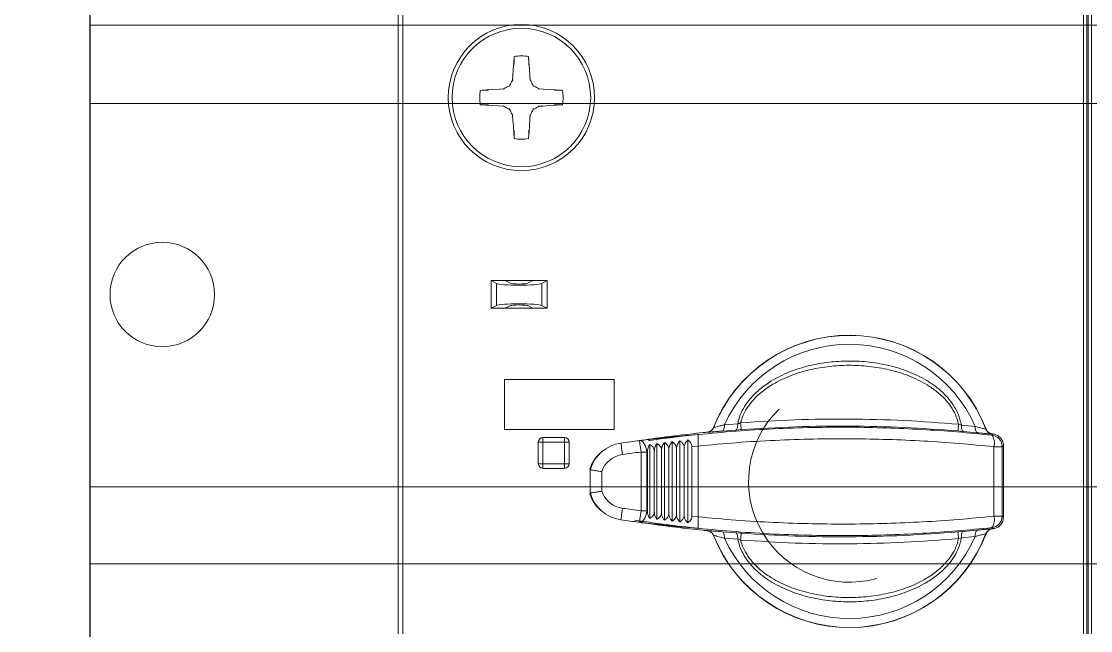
# Model space of a CAD drawing. Header units: inches. Extents: x -3 to 3194, y -983 to 1262.
# Drawn here: x 184.3 to 253.7, y 697 to 736.6 of the extents above; entities that cross this region are included whole.
import ezdxf

# ---------------------------------------------------------------- set-up
doc = ezdxf.new("R2010")
doc.units = ezdxf.units.IN
doc.header["$MEASUREMENT"] = 0
doc.layers.add('T_Din Rail', color=1, linetype='Continuous', lineweight=0)

# ---------------------------------------------------------------- blocks, each defined once
blk = doc.blocks.new('DM_18_40')
at = {"color": 7, "linetype": 'Continuous', "lineweight": 15}
for p, q in [((-0.037, 26.554), (-0.037, 70.641)), ((0.263, 70.641), (0.263, 26.554)), ((44.463, 26.554), (44.463, 70.641)), ((44.763, 70.641), (44.763, 26.554)), ((7.421, 62.52), (7.393, 62.548)), ((8.505, 62.52), (8.533, 62.548)), ((6.844, 61.942), (6.816, 61.97)), ((7.224, 62.139), (7.196, 62.167)), ((8.702, 62.139), (8.731, 62.167)), ((9.083, 61.942), (9.111, 61.97)), ((7.224, 60.661), (7.196, 60.633)), ((8.702, 60.661), (8.731, 60.633)), ((9.083, 60.858), (9.111, 60.83)), ((7.421, 60.28), (7.393, 60.252)), ((8.505, 60.28), (8.533, 60.252)), ((5.997, 49.5), (6.34, 49.322)), ((5.997, 49.5), (6.913, 49.5)), ((5.997, 47.7), (5.997, 49.5)), ((6.34, 47.878), (6.34, 49.322)), ((7.247, 49.327), (6.913, 49.5)), ((6.913, 49.5), (8.713, 49.5)), ((8.713, 49.5), (8.38, 49.327)), ((8.713, 49.5), (9.63, 49.5)), ((9.286, 49.322), (9.63, 49.5)), ((9.286, 47.878), (9.286, 49.322)), ((9.63, 47.7), (9.63, 49.5)), ((6.34, 47.878), (5.997, 47.7)), ((5.997, 47.7), (6.913, 47.7)), ((6.913, 47.7), (7.247, 47.873)), ((8.713, 47.7), (6.913, 47.7)), ((8.38, 47.873), (8.713, 47.7)), ((8.713, 47.7), (9.63, 47.7)), ((9.63, 47.7), (9.286, 47.878)), ((6.863, 43.072), (13.985, 43.072)), ((6.863, 43.072), (6.863, 39.828)), ((13.978, 43.065), (6.863, 43.065)), ((13.985, 43.072), (13.978, 43.065)), ((13.978, 43.065), (13.978, 39.835)), ((13.985, 43.072), (13.985, 39.828)), ((13.978, 39.835), (6.863, 39.835)), ((13.985, 39.828), (6.863, 39.828)), ((13.978, 39.835), (13.985, 39.828)), ((20.024, 39.643), (20.02, 39.649)), ((20.436, 39.961), (20.44, 39.956)), ((21.877, 39.789), (20.998, 39.721)), ((21.146, 40.132), (22.01, 40.2)), ((22.236, 39.815), (21.877, 39.789)), ((36.659, 39.698), (36.304, 39.729)), ((36.347, 40.168), (36.533, 40.11)), ((36.533, 40.11), (37.427, 40.03)), ((37.569, 39.616), (36.659, 39.698)), ((38.13, 39.845), (38.134, 39.85)), ((9.063, 39), (9.363, 39)), ((9.063, 37.6), (9.063, 39)), ((9.363, 39.3), (10.763, 39.3)), ((9.363, 39.3), (9.363, 39)), ((9.363, 39), (9.363, 37.6)), ((10.763, 39), (9.363, 39)), ((10.763, 39.3), (10.763, 39)), ((10.763, 37.6), (10.763, 39)), ((11.063, 39), (10.763, 39)), ((11.063, 39), (11.063, 37.6)), ((16.765, 38.918), (16.765, 33.982)), ((17.249, 38.978), (17.249, 33.922)), ((17.746, 39.036), (17.746, 33.864)), ((18.253, 39.092), (18.253, 33.808)), ((18.766, 39.144), (18.766, 33.756)), ((19.371, 39.495), (19.433, 39.5)), ((38.546, 39.532), (38.542, 39.526)), ((38.596, 39.526), (38.546, 39.532)), ((15.73, 38.359), (16.1, 38.359)), ((15.73, 34.541), (15.73, 38.359)), ((16.142, 38.365), (16.1, 38.359)), ((16.1, 38.359), (16.1, 34.541)), ((16.142, 38.365), (16.142, 34.535)), ((16.295, 38.857), (16.295, 34.043)), ((16.593, 38.427), (16.593, 34.473)), ((17.06, 38.487), (17.06, 34.413)), ((17.54, 38.546), (17.54, 34.354)), ((18.031, 38.603), (18.031, 34.297)), ((18.53, 38.658), (18.53, 34.242)), ((19.433, 38.747), (19.033, 38.709)), ((19.033, 38.709), (19.033, 34.191)), ((19.433, 38.751), (19.433, 34.149)), ((19.433, 38.747), (19.433, 34.153)), ((38.638, 34.193), (38.638, 38.707)), ((38.638, 38.707), (39.181, 38.707)), ((39.181, 38.707), (39.181, 34.193)), ((39.263, 38.781), (39.263, 34.119)), ((9.363, 37.6), (9.063, 37.6)), ((9.363, 37.6), (10.763, 37.6)), ((9.363, 37.6), (9.363, 37.3)), ((10.763, 37.6), (10.763, 37.3)), ((10.763, 37.6), (11.063, 37.6)), ((10.763, 37.3), (9.363, 37.3)), ((12.433, 35.7), (12.433, 37.2)), ((13.183, 37.087), (13.183, 35.813)), ((15.73, 34.541), (16.1, 34.541)), ((16.1, 34.541), (16.142, 34.535)), ((19.033, 34.191), (19.433, 34.153)), ((38.638, 34.193), (39.181, 34.193)), ((19.433, 33.4), (19.371, 33.405)), ((38.542, 33.374), (38.546, 33.368)), ((38.546, 33.368), (38.596, 33.374)), ((20.02, 33.251), (20.024, 33.257)), ((20.44, 32.944), (20.436, 32.939)), ((20.998, 33.179), (21.877, 33.111)), ((22.01, 32.7), (21.146, 32.768)), ((21.877, 33.111), (22.236, 33.085)), ((36.304, 33.171), (36.659, 33.202)), ((36.533, 32.79), (36.347, 32.732)), ((37.427, 32.87), (36.533, 32.79)), ((36.659, 33.202), (37.569, 33.284)), ((38.134, 33.05), (38.13, 33.055))]:
    blk.add_line(p, q, dxfattribs=at)
at = {"color": 7, "linetype": 'Continuous', "lineweight": 15, "flags": 128}
for points in [[(7.393, 62.548), (7.412, 62.827), (7.44, 63.23), (7.468, 63.634), (7.497, 64.068)], [(8.533, 62.548), (8.514, 62.825), (8.485, 63.255), (8.456, 63.685), (8.429, 64.068)], [(5.295, 61.866), (5.679, 61.892), (6.109, 61.922), (6.539, 61.951), (6.816, 61.97)], [(10.631, 61.866), (10.197, 61.896), (9.793, 61.923), (9.39, 61.951), (9.111, 61.97)], [(5.295, 60.934), (5.679, 60.908), (6.109, 60.878), (6.816, 60.83)], [(6.844, 60.858), (6.832, 60.846), (6.816, 60.83)], [(10.631, 60.934), (10.248, 60.908), (9.818, 60.878), (9.388, 60.849), (9.111, 60.83)], [(7.393, 60.252), (7.412, 59.975), (7.442, 59.545), (7.471, 59.115), (7.497, 58.732)], [(8.533, 60.252), (8.514, 59.973), (8.487, 59.571), (8.459, 59.166), (8.429, 58.732)], [(20.998, 39.721), (21.029, 39.731), (21.057, 39.756), (21.083, 39.794), (21.105, 39.844), (21.123, 39.904), (21.136, 39.974), (21.144, 40.051), (21.146, 40.132)], [(21.877, 39.789), (21.905, 39.799), (21.931, 39.823), (21.954, 39.861), (21.974, 39.911), (21.989, 39.971), (22.001, 40.041), (22.008, 40.118), (22.01, 40.2)], [(36.659, 39.698), (36.632, 39.709), (36.607, 39.733), (36.584, 39.771), (36.565, 39.821), (36.55, 39.882), (36.54, 39.952), (36.534, 40.029), (36.533, 40.11)], [(37.569, 39.616), (37.539, 39.627), (37.51, 39.652), (37.485, 39.69), (37.464, 39.74), (37.447, 39.801), (37.435, 39.871), (37.428, 39.948), (37.427, 40.03)], [(38.183, 39.743), (38.159, 39.783), (38.13, 39.845)], [(14.532, 38.2), (14.512, 38.345), (14.492, 38.484), (14.474, 38.613), (14.459, 38.725), (14.446, 38.818), (14.436, 38.886), (14.43, 38.929), (14.428, 38.943)], [(15.73, 38.359), (15.712, 38.504), (15.694, 38.644), (15.678, 38.773), (15.664, 38.885), (15.652, 38.978), (15.643, 39.047), (15.638, 39.089), (15.636, 39.103)], [(15.636, 39.103), (15.712, 39.097), (15.789, 39.06), (15.863, 38.995), (15.931, 38.902), (15.992, 38.788), (16.041, 38.655), (16.078, 38.51), (16.1, 38.359)], [(38.512, 39.452), (38.526, 39.464), (38.578, 39.511), (38.596, 39.526)], [(39.263, 38.781), (39.22, 38.742), (39.181, 38.707)], [(12.401, 37.253), (12.442, 37.254), (12.489, 37.254)], [(12.489, 35.646), (12.469, 35.646), (12.442, 35.646), (12.401, 35.647)], [(14.532, 34.7), (14.512, 34.555), (14.492, 34.416), (14.474, 34.287), (14.459, 34.175), (14.446, 34.082), (14.436, 34.014), (14.43, 33.971), (14.428, 33.957)], [(15.636, 33.797), (15.638, 33.811), (15.643, 33.853), (15.652, 33.922), (15.664, 34.015), (15.678, 34.127), (15.694, 34.256), (15.712, 34.396), (15.73, 34.541)], [(16.1, 34.541), (16.078, 34.39), (16.041, 34.245), (15.992, 34.112), (15.931, 33.998), (15.863, 33.905), (15.789, 33.84), (15.712, 33.803), (15.636, 33.797)], [(39.181, 34.193), (39.22, 34.158), (39.263, 34.119)], [(38.596, 33.374), (38.582, 33.385), (38.53, 33.432), (38.512, 33.448)], [(21.146, 32.768), (21.144, 32.849), (21.136, 32.926), (21.123, 32.996), (21.105, 33.056), (21.083, 33.106), (21.057, 33.144), (21.029, 33.169), (20.998, 33.179)], [(22.01, 32.7), (22.008, 32.782), (22.001, 32.859), (21.989, 32.929), (21.974, 32.989), (21.954, 33.039), (21.931, 33.077), (21.905, 33.101), (21.877, 33.111)], [(36.533, 32.79), (36.534, 32.871), (36.54, 32.948), (36.55, 33.018), (36.565, 33.079), (36.584, 33.129), (36.607, 33.167), (36.632, 33.191), (36.659, 33.202)], [(37.427, 32.87), (37.428, 32.952), (37.435, 33.029), (37.447, 33.099), (37.464, 33.16), (37.485, 33.21), (37.51, 33.248), (37.539, 33.273), (37.569, 33.284)]]:
    blk.add_lwpolyline(points, dxfattribs=at)
at = {"color": 7, "linetype": 'Continuous', "lineweight": 15}
for radius in [4.75, 4.5]:
    blk.add_circle((7.963, 61.4), radius, dxfattribs=at)
for centre, radius, start, end in [((7.963, 61.4), 2.708, 80.09328, 99.90672), ((7.963, 61.4), 2.708, 170.09328, 189.90672), ((7.963, 61.4), 2.708, 350.09328, 9.90672), ((7.963, 61.4), 2.708, 260.09328, 279.90672), ((29.263, 36.45), 9.5, 20.96923, 158.43357), ((29.263, 36.45), 9.5, 20.96923, 158.30739), ((29.263, 36.45), 9.494, 20.94963, 158.32699), ((29.263, 36.45), 8.914, 23.67716, 155.59946), ((29.263, 36.45), 6.55, 134.13898, 285.86102), ((28.718, -49.93), 90, 95.54608, 95.71019), ((19.975, 40.141), 0.5, 321.15309, 338.32333), ((35.699, 41.133), 13.527, 183.70515, 185.58843), ((25.646, 40.973), 10.731, 353.33825, 355.69355), ((9.363, 39), 0.3, 90, 180), ((10.763, 39), 0.3, 0, 90), ((14.763, 36.546), 2.42, 97.95672, 164.32504), ((26.873, -50.092), 89.9, 97.18021, 97.95672), ((28.718, -49.93), 89.996, 96.26482, 98.55308), ((28.718, -49.93), 89.906, 95.9276, 98.01284), ((37.835, 38.955), 0.84, 342.83431, 36.30491), ((38.431, 38.707), 0.75, 0.0047, 83.74189), ((14.763, 36.45), 2.496, 127.45064, 161.22068), ((14.763, 36.546), 1.67, 97.95672, 161.10397), ((26.873, -50.092), 89.15, 97.18021, 97.95672), ((9.363, 37.6), 0.3, 180, 270), ((10.763, 37.6), 0.3, 270, 0), ((14.763, 36.45), 2.496, 198.77932, 232.54935), ((14.763, 36.354), 2.42, 195.67496, 262.04328), ((14.763, 36.354), 1.67, 198.89603, 262.04328), ((26.873, 122.992), 89.15, 262.04328, 262.81979), ((37.835, 33.945), 0.84, 323.69466, 17.16612), ((38.431, 34.193), 0.75, 276.25783, 359.99559), ((26.873, 122.992), 89.9, 262.04328, 262.81979), ((28.718, 122.83), 89.996, 261.44692, 263.73518), ((28.718, 122.83), 89.906, 261.44083, 264.0724), ((28.718, 122.83), 90, 264.28981, 264.45392), ((19.975, 32.759), 0.5, 21.67366, 45.62516), ((29.263, 36.45), 9.5, 201.69261, 339.16148), ((29.263, 36.45), 9.5, 201.69261, 339.03077), ((29.263, 36.45), 9.494, 201.67301, 339.05037), ((29.263, 36.45), 8.914, 204.40054, 336.32284), ((35.7, 31.767), 13.529, 174.41162, 176.29472), ((25.647, 31.927), 10.73, 4.30637, 6.66192), ((38.598, 32.876), 0.501, 143.27653, 159.03094)]:
    blk.add_arc(centre, radius, start, end, dxfattribs=at)
at = {"color": 8, "linetype": 'Continuous', "lineweight": 15}
for centre, start, end in [((19.975, 40.141), 275.54796, 321.15116), ((38.597, 40.024), 214.10757, 263.7287), ((38.597, 32.876), 96.2707, 143.25864), ((19.975, 32.759), 45.62443, 84.45281)]:
    blk.add_arc(centre, 0.5, start, end, dxfattribs=at)
at = {"color": 7, "linetype": 'Continuous', "lineweight": 15}
for centre, major_axis, ratio, start_param, end_param in [((7.813, 49.35), (1.5, 0), 0.1, 3.331906, 6.092872), ((7.813, 49.338), (0.577, 0), 0.1, 3.331906, 6.092872), ((7.813, 47.85), (1.5, 0), 0.1, 0.190314, 2.951279), ((7.813, 47.862), (0.577, 0), 0.1, 0.190314, 2.951279), ((29.172, -49.93), (90.047, 0), 0.999987, 1.67547, 1.685145), ((29.172, 122.83), (90.047, 0), 0.999987, 4.59804, 4.607715)]:
    blk.add_ellipse(centre, major_axis=major_axis, ratio=ratio, start_param=start_param, end_param=end_param, dxfattribs=at)
for points, knots in [([(7.492, 63.541), (7.489, 63.57), (7.483, 63.635), (7.484, 63.796), (7.49, 63.95), (7.496, 64.042), (7.497, 64.068)], [0, 0, 0, 0, 0.252514, 0.561822, 0.879008, 1, 1, 1, 1]), ([(8.429, 64.068), (8.433, 63.998), (8.442, 63.858), (8.444, 63.673), (8.44, 63.574), (8.436, 63.54), (8.435, 63.538)], [0, 0, 0, 0, 0.329303, 0.65888, 0.980847, 1, 1, 1, 1]), ([(7.196, 62.167), (7.214, 62.202), (7.249, 62.272), (7.303, 62.377), (7.352, 62.469), (7.381, 62.526), (7.393, 62.548)], [0, 0, 0, 0, 0.275007, 0.55001, 0.825016, 1, 1, 1, 1]), ([(8.731, 62.167), (8.713, 62.202), (8.677, 62.272), (8.623, 62.377), (8.575, 62.469), (8.545, 62.526), (8.533, 62.548)], [0, 0, 0, 0, 0.275007, 0.550014, 0.825016, 1, 1, 1, 1]), ([(5.295, 61.866), (5.365, 61.87), (5.505, 61.878), (5.69, 61.88), (5.789, 61.876), (5.824, 61.872), (5.826, 61.872)], [0, 0, 0, 0, 0.329303, 0.658877, 0.980847, 1, 1, 1, 1]), ([(6.816, 61.97), (6.836, 61.981), (6.892, 62.01), (6.983, 62.058), (7.089, 62.113), (7.16, 62.149), (7.196, 62.167)], [0, 0, 0, 0, 0.160546, 0.440351, 0.720169, 1, 1, 1, 1]), ([(9.111, 61.97), (9.089, 61.982), (9.032, 62.012), (8.94, 62.06), (8.836, 62.114), (8.766, 62.15), (8.731, 62.167)], [0, 0, 0, 0, 0.174981, 0.44999, 0.724998, 1, 1, 1, 1]), ([(10.105, 61.871), (10.134, 61.874), (10.198, 61.88), (10.359, 61.879), (10.513, 61.874), (10.606, 61.868), (10.631, 61.866)], [0, 0, 0, 0, 0.252513, 0.561818, 0.879006, 1, 1, 1, 1]), ([(5.822, 60.929), (5.793, 60.926), (5.728, 60.92), (5.568, 60.921), (5.414, 60.926), (5.321, 60.932), (5.295, 60.934)], [0, 0, 0, 0, 0.252517, 0.561822, 0.879006, 1, 1, 1, 1]), ([(6.816, 60.83), (6.838, 60.818), (6.895, 60.788), (6.986, 60.74), (7.091, 60.686), (7.161, 60.65), (7.196, 60.633)], [0, 0, 0, 0, 0.174981, 0.449991, 0.724992, 1, 1, 1, 1]), ([(7.196, 60.633), (7.214, 60.598), (7.249, 60.528), (7.303, 60.423), (7.352, 60.331), (7.381, 60.274), (7.393, 60.252)], [0, 0, 0, 0, 0.275006, 0.550012, 0.825017, 1, 1, 1, 1]), ([(8.731, 60.633), (8.713, 60.598), (8.677, 60.528), (8.623, 60.423), (8.575, 60.331), (8.545, 60.274), (8.533, 60.252)], [0, 0, 0, 0, 0.2750059, 0.5500158, 0.825017, 1, 1, 1, 1]), ([(9.111, 60.83), (9.091, 60.819), (9.035, 60.79), (8.944, 60.742), (8.838, 60.687), (8.766, 60.651), (8.731, 60.633)], [0, 0, 0, 0, 0.160547, 0.440357, 0.720178, 1, 1, 1, 1]), ([(10.631, 60.934), (10.561, 60.93), (10.421, 60.922), (10.237, 60.92), (10.137, 60.924), (10.103, 60.928), (10.101, 60.928)], [0, 0, 0, 0, 0.3293024, 0.6588816, 0.9808467, 1, 1, 1, 1]), ([(7.497, 58.732), (7.493, 58.802), (7.485, 58.942), (7.483, 59.127), (7.487, 59.226), (7.491, 59.26), (7.491, 59.262)], [0, 0, 0, 0, 0.329303, 0.658879, 0.980847, 1, 1, 1, 1]), ([(8.435, 59.259), (8.437, 59.23), (8.443, 59.165), (8.443, 59.004), (8.437, 58.85), (8.431, 58.758), (8.429, 58.732)], [0, 0, 0, 0, 0.252514, 0.561819, 0.879005, 1, 1, 1, 1]), ([(22.01, 40.2), (22.059, 40.392), (22.16, 40.785), (22.448, 41.332), (22.865, 41.906), (23.439, 42.464), (24.288, 43.068), (25.369, 43.599), (26.642, 43.995), (27.931, 44.221), (29.238, 44.299), (30.574, 44.227), (31.921, 43.988), (33.226, 43.573), (34.278, 43.042), (35.07, 42.472), (35.602, 41.967), (36.018, 41.428), (36.359, 40.827), (36.47, 40.367), (36.533, 40.11)], [0, 0, 0, 0, 0.033333, 0.0679, 0.102516, 0.151645, 0.200863, 0.276369, 0.352001, 0.423282, 0.49458, 0.570465, 0.646326, 0.722674, 0.798886, 0.84227, 0.885601, 0.920798, 0.955947, 1, 1, 1, 1]), ([(36.347, 40.168), (36.288, 40.381), (36.176, 40.786), (35.858, 41.326), (35.45, 41.833), (34.932, 42.306), (34.157, 42.843), (33.13, 43.34), (31.856, 43.729), (30.543, 43.953), (29.239, 44.021), (27.963, 43.948), (26.707, 43.735), (25.464, 43.365), (24.409, 42.867), (23.578, 42.299), (23.018, 41.776), (22.609, 41.236), (22.342, 40.749), (22.244, 40.41), (22.2, 40.258)], [0, 0, 0, 0, 0.038628, 0.07358, 0.108587, 0.152163, 0.195795, 0.273204, 0.350752, 0.4282, 0.505671, 0.57846, 0.651231, 0.72807, 0.804781, 0.854272, 0.903669, 0.938063, 0.972403, 1, 1, 1, 1]), ([(22.2, 40.258), (23.374, 40.333), (25.722, 40.482), (29.259, 40.522), (32.804, 40.438), (35.166, 40.258), (36.347, 40.168)], [0, 0, 0, 0, 0.2491574, 0.4983152, 0.7491579, 1, 1, 1, 1]), ([(19.433, 39.495), (20.247, 39.572), (21.875, 39.726), (24.351, 39.876), (26.845, 39.964), (29.288, 39.982), (31.659, 39.937), (33.962, 39.834), (36.253, 39.678), (37.759, 39.527), (38.512, 39.452)], [0, 0, 0, 0, 0.128013, 0.256025, 0.385877, 0.515729, 0.636044, 0.756361, 0.87818, 1, 1, 1, 1]), ([(20.02, 39.649), (20.075, 39.66), (20.186, 39.681), (20.326, 39.782), (20.403, 39.884), (20.431, 39.949), (20.436, 39.961)], [0, 0, 0, 0, 0.307888, 0.615772, 0.923649, 1, 1, 1, 1]), ([(20.998, 39.721), (20.888, 39.712), (20.635, 39.691), (20.316, 39.664), (20.073, 39.644), (20.04, 39.644), (20.024, 39.643)], [0, 0, 0, 0, 0.206685, 0.477454, 0.738383, 1, 1, 1, 1]), ([(20.44, 39.956), (20.452, 39.958), (20.476, 39.962), (20.653, 40.005), (20.885, 40.064), (21.066, 40.111), (21.146, 40.132)], [0, 0, 0, 0, 0.250782, 0.506812, 0.782422, 1, 1, 1, 1]), ([(22.01, 40.2), (22.066, 40.216), (22.13, 40.234), (22.193, 40.256), (22.2, 40.258)], [0, 0, 0, 0, 0.891224, 1, 1, 1, 1]), ([(36.304, 39.729), (35.138, 39.814), (32.804, 39.986), (29.287, 40.067), (25.761, 40.03), (23.411, 39.887), (22.236, 39.815)], [0, 0, 0, 0, 0.249222, 0.498445, 0.749223, 1, 1, 1, 1]), ([(37.427, 40.03), (37.546, 39.997), (37.78, 39.932), (38.018, 39.87), (38.104, 39.849), (38.127, 39.845), (38.129, 39.845), (38.13, 39.845)], [0, 0, 0, 0, 0.329226, 0.645754, 0.875071, 0.92266, 1, 1, 1, 1]), ([(38.542, 39.526), (38.541, 39.526), (38.532, 39.525), (38.406, 39.536), (38.066, 39.568), (37.735, 39.6), (37.569, 39.616)], [0, 0, 0, 0, 0.080972, 0.367508, 0.684696, 1, 1, 1, 1]), ([(38.134, 39.85), (38.159, 39.799), (38.21, 39.698), (38.344, 39.59), (38.463, 39.543), (38.533, 39.534), (38.546, 39.532)], [0, 0, 0, 0, 0.307883, 0.615769, 0.923651, 1, 1, 1, 1]), ([(15.636, 39.103), (15.992, 39.147), (16.712, 39.235), (17.973, 39.371), (18.876, 39.451), (19.371, 39.495)], [0, 0, 0, 0, 0.306153, 0.620093, 1, 1, 1, 1]), ([(16.765, 38.918), (16.722, 38.851), (16.656, 38.747), (16.602, 38.568), (16.596, 38.469), (16.593, 38.427)], [0, 0, 0, 0, 0.5018984, 0.7851305, 1, 1, 1, 1]), ([(17.06, 38.487), (17.056, 38.531), (17.047, 38.618), (16.968, 38.756), (16.867, 38.853), (16.787, 38.904), (16.765, 38.918)], [0, 0, 0, 0, 0.237142, 0.473473, 0.855467, 1, 1, 1, 1]), ([(17.249, 38.978), (17.203, 38.912), (17.13, 38.807), (17.069, 38.629), (17.063, 38.53), (17.06, 38.487)], [0, 0, 0, 0, 0.500126, 0.783349, 1, 1, 1, 1]), ([(17.54, 38.546), (17.536, 38.59), (17.527, 38.677), (17.45, 38.815), (17.349, 38.912), (17.271, 38.964), (17.249, 38.978)], [0, 0, 0, 0, 0.237227, 0.473627, 0.856967, 1, 1, 1, 1]), ([(17.746, 39.036), (17.696, 38.97), (17.617, 38.867), (17.55, 38.689), (17.543, 38.589), (17.54, 38.546)], [0, 0, 0, 0, 0.497781, 0.780946, 1, 1, 1, 1]), ([(18.031, 38.603), (18.027, 38.647), (18.018, 38.734), (17.942, 38.873), (17.844, 38.97), (17.767, 39.022), (17.746, 39.036)], [0, 0, 0, 0, 0.237335, 0.473831, 0.859002, 1, 1, 1, 1]), ([(18.253, 39.092), (18.199, 39.026), (18.114, 38.924), (18.042, 38.746), (18.034, 38.647), (18.031, 38.603)], [0, 0, 0, 0, 0.494944, 0.777995, 1, 1, 1, 1]), ([(18.53, 38.658), (18.525, 38.701), (18.517, 38.789), (18.443, 38.928), (18.347, 39.026), (18.273, 39.078), (18.253, 39.092)], [0, 0, 0, 0, 0.237485, 0.474091, 0.861535, 1, 1, 1, 1]), ([(18.766, 39.144), (18.709, 39.08), (18.619, 38.978), (18.542, 38.802), (18.533, 38.702), (18.53, 38.658)], [0, 0, 0, 0, 0.491685, 0.774578, 1, 1, 1, 1]), ([(19.033, 38.709), (19.029, 38.753), (19.021, 38.84), (18.949, 38.981), (18.857, 39.078), (18.785, 39.131), (18.766, 39.144)], [0, 0, 0, 0, 0.237659, 0.474412, 0.864515, 1, 1, 1, 1]), ([(19.433, 39.5), (19.433, 39.492), (19.433, 39.475), (19.433, 39.346), (19.433, 39.156), (19.433, 38.944), (19.433, 38.804), (19.433, 38.747)], [0, 0, 0, 0, 0.213713, 0.42742, 0.641392, 0.856108, 1, 1, 1, 1]), ([(19.433, 38.751), (19.433, 38.835), (19.433, 39.002), (19.433, 39.225), (19.433, 39.393), (19.433, 39.481), (19.433, 39.491), (19.433, 39.495)], [0, 0, 0, 0, 0.215522, 0.431102, 0.645492, 0.860019, 1, 1, 1, 1]), ([(38.638, 38.707), (37.888, 38.78), (36.389, 38.928), (34.09, 39.083), (31.76, 39.186), (29.364, 39.231), (26.921, 39.214), (24.426, 39.13), (21.924, 38.983), (20.264, 38.828), (19.433, 38.751)], [0, 0, 0, 0, 0.12049, 0.240978, 0.36297, 0.484961, 0.612797, 0.740632, 0.870316, 1, 1, 1, 1]), ([(38.596, 39.526), (38.679, 39.509), (38.844, 39.474), (39.053, 39.321), (39.202, 39.113), (39.259, 38.92), (39.262, 38.809), (39.263, 38.781)], [0, 0, 0, 0, 0.230871, 0.461744, 0.692611, 0.923473, 1, 1, 1, 1]), ([(16.295, 38.857), (16.257, 38.79), (16.198, 38.685), (16.15, 38.506), (16.145, 38.408), (16.142, 38.365)], [0, 0, 0, 0, 0.503022, 0.786205, 1, 1, 1, 1]), ([(16.593, 38.427), (16.589, 38.47), (16.58, 38.557), (16.501, 38.695), (16.398, 38.792), (16.317, 38.843), (16.295, 38.857)], [0, 0, 0, 0, 0.23708, 0.473372, 0.854539, 1, 1, 1, 1]), ([(13.183, 37.087), (13.18, 37.088), (13.122, 37.097), (12.981, 37.12), (12.773, 37.152), (12.585, 37.179), (12.458, 37.197), (12.441, 37.199), (12.433, 37.2)], [0, 0, 0, 0, 0.008156, 0.149065, 0.363613, 0.576262, 0.788116, 1, 1, 1, 1]), ([(13.183, 35.813), (13.18, 35.812), (13.122, 35.803), (12.981, 35.78), (12.773, 35.748), (12.585, 35.721), (12.458, 35.703), (12.441, 35.701), (12.433, 35.7)], [0, 0, 0, 0, 0.008156, 0.149065, 0.363613, 0.576262, 0.788116, 1, 1, 1, 1]), ([(16.142, 34.535), (16.146, 34.485), (16.153, 34.368), (16.208, 34.195), (16.264, 34.096), (16.295, 34.043)], [0, 0, 0, 0, 0.252079, 0.592042, 1, 1, 1, 1]), ([(16.295, 34.043), (16.353, 34.083), (16.457, 34.153), (16.557, 34.292), (16.591, 34.401), (16.593, 34.459), (16.593, 34.473)], [0, 0, 0, 0, 0.387723, 0.682839, 0.921575, 1, 1, 1, 1]), ([(16.593, 34.473), (16.597, 34.424), (16.605, 34.306), (16.667, 34.134), (16.73, 34.035), (16.765, 33.982)], [0, 0, 0, 0, 0.251977, 0.591469, 1, 1, 1, 1]), ([(16.765, 33.982), (16.823, 34.022), (16.925, 34.093), (17.024, 34.232), (17.058, 34.341), (17.06, 34.399), (17.06, 34.413)], [0, 0, 0, 0, 0.388436, 0.68366, 0.92241, 1, 1, 1, 1]), ([(17.06, 34.413), (17.064, 34.363), (17.073, 34.246), (17.142, 34.074), (17.211, 33.976), (17.249, 33.922)], [0, 0, 0, 0, 0.251744, 0.59034, 1, 1, 1, 1]), ([(17.249, 33.922), (17.307, 33.962), (17.408, 34.034), (17.505, 34.173), (17.538, 34.282), (17.54, 34.34), (17.54, 34.354)], [0, 0, 0, 0, 0.389643, 0.684974, 0.923732, 1, 1, 1, 1]), ([(17.54, 34.354), (17.544, 34.304), (17.554, 34.188), (17.629, 34.016), (17.705, 33.918), (17.746, 33.864)], [0, 0, 0, 0, 0.251394, 0.588705, 1, 1, 1, 1]), ([(17.746, 33.864), (17.803, 33.905), (17.902, 33.977), (17.997, 34.117), (18.029, 34.226), (18.031, 34.283), (18.031, 34.297)], [0, 0, 0, 0, 0.391295, 0.686737, 0.925496, 1, 1, 1, 1]), ([(18.031, 34.297), (18.035, 34.247), (18.046, 34.132), (18.126, 33.96), (18.208, 33.862), (18.253, 33.808)], [0, 0, 0, 0, 0.250949, 0.58663, 1, 1, 1, 1]), ([(18.253, 33.808), (18.308, 33.85), (18.404, 33.922), (18.497, 34.063), (18.528, 34.172), (18.529, 34.229), (18.53, 34.242)], [0, 0, 0, 0, 0.393358, 0.688904, 0.927656, 1, 1, 1, 1]), ([(18.53, 34.242), (18.534, 34.193), (18.545, 34.078), (18.63, 33.907), (18.718, 33.81), (18.766, 33.756)], [0, 0, 0, 0, 0.2504205, 0.5842002, 1, 1, 1, 1]), ([(18.766, 33.756), (18.819, 33.798), (18.913, 33.871), (19.002, 34.013), (19.031, 34.121), (19.033, 34.178), (19.033, 34.191)], [0, 0, 0, 0, 0.395782, 0.691402, 0.930145, 1, 1, 1, 1]), ([(19.433, 34.149), (20.248, 34.073), (21.877, 33.921), (24.353, 33.774), (26.848, 33.687), (29.301, 33.668), (31.693, 33.712), (34.027, 33.813), (36.349, 33.968), (37.875, 34.118), (38.638, 34.193)], [0, 0, 0, 0, 0.127211, 0.254421, 0.383444, 0.512467, 0.63358, 0.754693, 0.877346, 1, 1, 1, 1]), ([(19.433, 34.153), (19.433, 34.068), (19.433, 33.898), (19.433, 33.672), (19.433, 33.502), (19.433, 33.413), (19.433, 33.404), (19.433, 33.4)], [0, 0, 0, 0, 0.215763, 0.431541, 0.646868, 0.861353, 1, 1, 1, 1]), ([(19.433, 33.405), (19.433, 33.414), (19.433, 33.432), (19.433, 33.563), (19.433, 33.754), (19.433, 33.962), (19.433, 34.097), (19.433, 34.149)], [0, 0, 0, 0, 0.217663, 0.435413, 0.651133, 0.865407, 1, 1, 1, 1]), ([(39.263, 34.119), (39.255, 34.035), (39.238, 33.866), (39.109, 33.642), (38.919, 33.472), (38.734, 33.394), (38.623, 33.378), (38.596, 33.374)], [0, 0, 0, 0, 0.230874, 0.461747, 0.69261, 0.923473, 1, 1, 1, 1]), ([(19.371, 33.405), (18.962, 33.441), (18.135, 33.514), (16.862, 33.647), (16.061, 33.745), (15.636, 33.797)], [0, 0, 0, 0, 0.313745, 0.635916, 1, 1, 1, 1]), ([(38.512, 33.448), (37.765, 33.373), (36.269, 33.224), (33.975, 33.067), (31.651, 32.963), (29.268, 32.918), (26.843, 32.937), (24.374, 33.023), (21.898, 33.172), (20.255, 33.327), (19.433, 33.405)], [0, 0, 0, 0, 0.120953, 0.241905, 0.364373, 0.486839, 0.61422, 0.7416, 0.870799, 1, 1, 1, 1]), ([(37.569, 33.284), (37.679, 33.294), (37.932, 33.319), (38.251, 33.35), (38.493, 33.372), (38.526, 33.373), (38.542, 33.374)], [0, 0, 0, 0, 0.206685, 0.477455, 0.738383, 1, 1, 1, 1]), ([(38.546, 33.368), (38.491, 33.357), (38.38, 33.333), (38.242, 33.231), (38.166, 33.128), (38.139, 33.063), (38.134, 33.05)], [0, 0, 0, 0, 0.307885, 0.61577, 0.923654, 1, 1, 1, 1]), ([(20.436, 32.939), (20.41, 32.989), (20.358, 33.089), (20.223, 33.196), (20.103, 33.241), (20.034, 33.25), (20.02, 33.251)], [0, 0, 0, 0, 0.307888, 0.615771, 0.923649, 1, 1, 1, 1]), ([(20.024, 33.257), (20.026, 33.257), (20.034, 33.258), (20.16, 33.249), (20.501, 33.221), (20.832, 33.193), (20.998, 33.179)], [0, 0, 0, 0, 0.080973, 0.367507, 0.684696, 1, 1, 1, 1]), ([(21.146, 32.768), (21.026, 32.799), (20.791, 32.861), (20.552, 32.92), (20.466, 32.94), (20.443, 32.944), (20.441, 32.944), (20.44, 32.944)], [0, 0, 0, 0, 0.329226, 0.645754, 0.875071, 0.92266, 1, 1, 1, 1]), ([(36.533, 32.79), (36.48, 32.565), (36.381, 32.139), (36.076, 31.564), (35.658, 30.99), (35.083, 30.432), (34.232, 29.828), (33.149, 29.297), (31.859, 28.898), (30.538, 28.671), (29.207, 28.601), (27.872, 28.684), (26.551, 28.927), (25.271, 29.341), (24.235, 29.866), (23.45, 30.433), (22.92, 30.938), (22.505, 31.478), (22.182, 32.05), (22.069, 32.477), (22.01, 32.7)], [0, 0, 0, 0, 0.0386, 0.073202, 0.107851, 0.157049, 0.206336, 0.281951, 0.357691, 0.431552, 0.505432, 0.579985, 0.654515, 0.729513, 0.804383, 0.847759, 0.891082, 0.926214, 0.961297, 1, 1, 1, 1]), ([(22.2, 32.642), (22.143, 32.661), (22.079, 32.682), (22.017, 32.699), (22.01, 32.7)], [0, 0, 0, 0, 0.892636, 1, 1, 1, 1]), ([(36.347, 32.732), (35.174, 32.643), (32.828, 32.463), (29.291, 32.378), (25.746, 32.416), (23.382, 32.566), (22.2, 32.642)], [0, 0, 0, 0, 0.249157, 0.498314, 0.749157, 1, 1, 1, 1]), ([(22.2, 32.642), (22.254, 32.461), (22.365, 32.091), (22.665, 31.58), (23.071, 31.072), (23.589, 30.598), (24.357, 30.065), (25.368, 29.572), (26.617, 29.185), (27.906, 28.956), (29.208, 28.879), (30.507, 28.944), (31.795, 29.158), (33.054, 29.532), (34.111, 30.029), (34.943, 30.597), (35.505, 31.121), (35.915, 31.661), (36.199, 32.176), (36.298, 32.549), (36.347, 32.732)], [0, 0, 0, 0, 0.032912, 0.067797, 0.102738, 0.146303, 0.189925, 0.265963, 0.342133, 0.418218, 0.494325, 0.569752, 0.64516, 0.722111, 0.798934, 0.848497, 0.897965, 0.932394, 0.966769, 1, 1, 1, 1]), ([(22.236, 33.085), (23.404, 33.013), (25.739, 32.871), (29.257, 32.833), (32.782, 32.913), (35.13, 33.085), (36.304, 33.171)], [0, 0, 0, 0, 0.249223, 0.498446, 0.749223, 1, 1, 1, 1]), ([(38.13, 33.055), (38.118, 33.053), (38.094, 33.049), (37.917, 33.004), (37.686, 32.942), (37.506, 32.892), (37.427, 32.87)], [0, 0, 0, 0, 0.250782, 0.506811, 0.782423, 1, 1, 1, 1])]:
    blk.add_open_spline(points, degree=3, knots=knots, dxfattribs=at)

msp = doc.modelspace()

# ---------------------------------------------------------------- linework, layer by layer
at = {"color": 114, "true_color": 0x139b48}
msp.add_lwpolyline([(138.742, 958.841), (138.742, 458.841), (188.742, 458.841), (188.742, 958.841)], close=True, dxfattribs=at)
at = {"layer": 'T_Din Rail', "color": 0, "linetype": 'Continuous', "lineweight": 13}
for p, q in [((188.742, 701.341), (188.742, 736.341)), ((638.742, 736.341), (188.742, 736.341)), ((638.742, 731.26), (188.742, 731.26)), ((188.742, 706.341), (638.742, 706.341)), ((188.742, 701.341), (638.742, 701.341))]:
    msp.add_line(p, q, dxfattribs=at)
msp.add_circle((193.426, 718.841), 3.393, dxfattribs=at)

# ---------------------------------------------------------------- block references
for p in [(208.779, 670.243), (253.491, 670.243)]:
    msp.add_blockref('DM_18_40', p)

doc.saveas('drawing.dxf')
